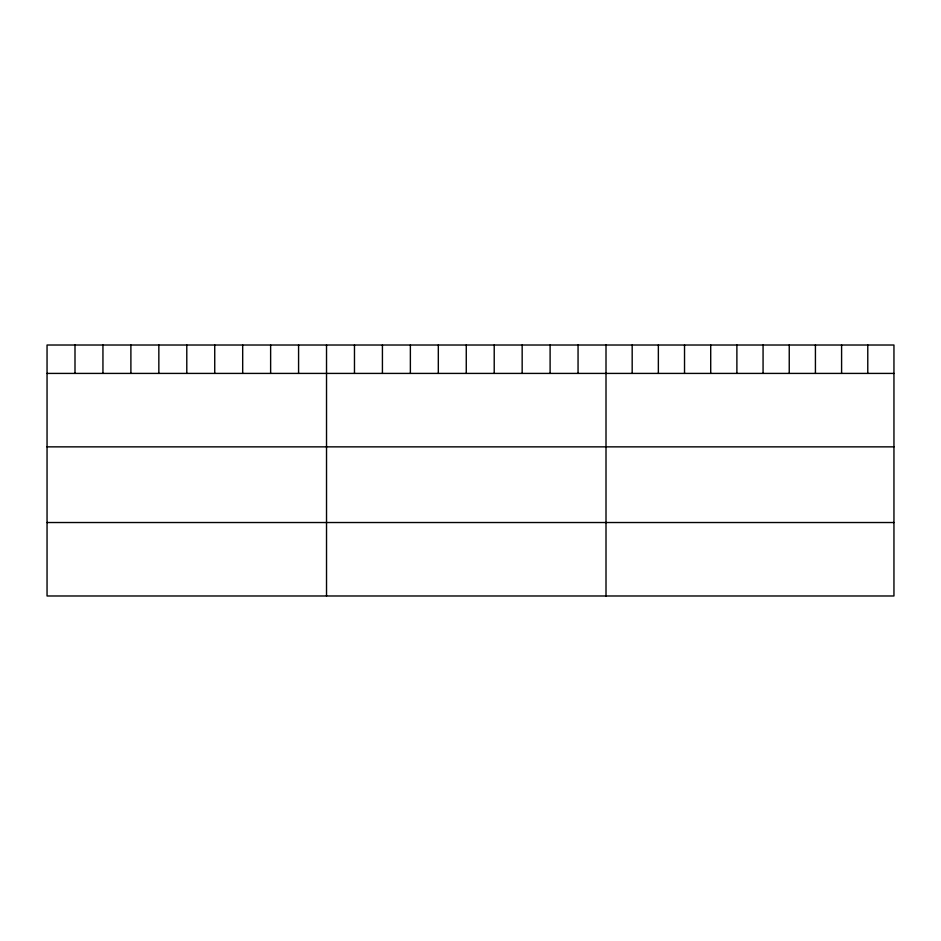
<?xml version="1.0" encoding="UTF-8"?>
<svg xmlns="http://www.w3.org/2000/svg" width="941" height="941" viewBox="0 0 941 941"><rect width="100%" height="100%" fill="white"/><g stroke="black" fill="none" stroke-linecap="round" stroke-linejoin="round"><path stroke-width="1.41" d="M893.95 373.412L893.95 595.982L47.05 595.982L47.05 345.018L893.95 345.018L893.95 373.412L47.05 373.412M47.05 446.857L893.95 446.857M47.05 522.526L893.95 522.526M867.778 345.018L867.778 373.412M841.595 345.018L841.595 373.412M815.424 345.018L815.424 373.412M789.24 345.018L789.24 373.412M763.069 345.018L763.069 373.412M736.885 345.018L736.885 373.412M710.714 345.018L710.714 373.412M684.53 345.018L684.53 373.412M658.359 345.018L658.359 373.412M632.176 345.018L632.176 373.412M606.004 345.018L606.004 595.982M578.056 345.018L578.056 373.412M550.109 345.018L550.109 373.412M522.161 345.018L522.161 373.412M494.213 345.018L494.213 373.412M466.265 345.018L466.265 373.412M438.318 345.018L438.318 373.412M410.37 345.018L410.37 373.412M382.422 345.018L382.422 373.412M354.475 345.018L354.475 373.412M326.527 345.018L326.527 595.982M298.579 345.018L298.579 373.412M270.632 345.018L270.632 373.412M242.684 345.018L242.684 373.412M214.736 345.018L214.736 373.412M186.789 345.018L186.789 373.412M158.841 345.018L158.841 373.412M130.893 345.018L130.893 373.412M102.945 345.018L102.945 373.412M74.998 345.018L74.998 373.412"/></g></svg>
